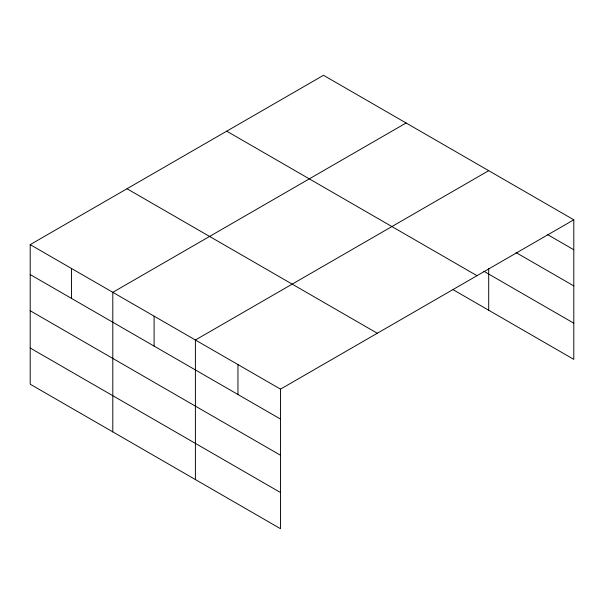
<?xml version="1.0" encoding="UTF-8"?>
<svg xmlns="http://www.w3.org/2000/svg" width="604" height="604" viewBox="0 0 604 604"><rect width="100%" height="100%" fill="white"/><g stroke="black" fill="none" stroke-linecap="round" stroke-linejoin="round"><path stroke-width="0.91" d="M573.8 219.803L323.495 75.296L30.2 244.628L30.2 384.197L280.505 528.704L280.505 389.142L573.8 219.803L573.8 359.372L453.068 289.663M406.099 122.982L112.797 292.321L112.797 431.883M488.696 170.675L195.402 340.007L195.402 479.568M547.307 234.45L573.8 249.746M515.997 252.548L573.8 285.918M483.842 271.256L573.8 323.193M226.711 131.174L477.009 275.688M126.991 188.75L377.289 333.257M30.2 244.628L280.505 389.142M30.2 274.563L280.505 419.078M30.2 310.743L280.505 455.257M30.2 348.017L280.505 492.524M488.696 268.47L488.696 310.237M237.953 364.574L237.953 394.51M154.103 316.164L154.103 346.1M71.499 268.47L71.499 298.406"/></g></svg>
